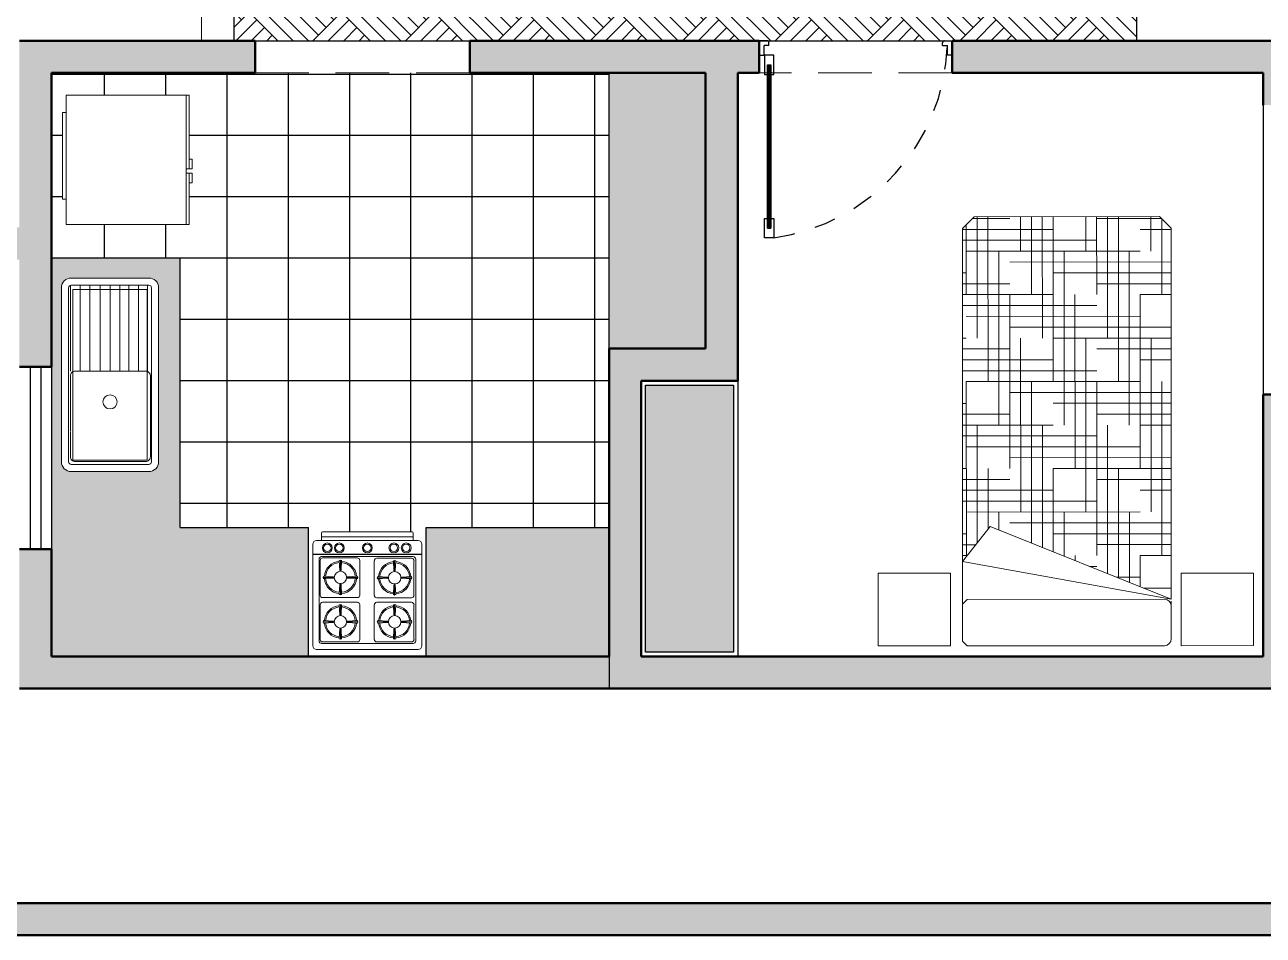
# Model space of a CAD drawing. Header units: millimetres. Extents: x 2999.9 to 3041.9, y 869.6 to 906.3.
# Drawn here: x 3006.79 to 3012.57, y 894.69 to 898.93 of the extents above; entities that cross this region are included whole.
import ezdxf

# ---------------------------------------------------------------- set-up
doc = ezdxf.new("R2010")
doc.units = ezdxf.units.MM
doc.linetypes.add('DASHED2', pattern=[9.525, 6.35, -3.175])
doc.linetypes.add('HIDDEN', pattern=[0.375, 0.25, -0.125])
for name, color, linetype, lineweight in [('0.18', 141, 'Continuous', 18), ('MOBILARIO', 7, 'Continuous', 13), ('mori', 166, 'Continuous', 30), ('MOVI', 7, 'Continuous', 9), ('moviliario', 7, 'Continuous', 18)]:
    doc.layers.add(name, color=color, linetype=linetype, lineweight=lineweight)
for name, color, linetype in [('1 proyeccion', 253, 'DASHED2'), ('1 puerta 0009', 242, 'Continuous'), ('1 puerta 002', 7, 'Continuous'), ('EQUIPO', 7, 'Continuous'), ('puerta madera', 36, 'Continuous')]:
    doc.layers.add(name, color=color, linetype=linetype)

# ---------------------------------------------------------------- blocks, each defined once
blk = doc.blocks.new('A$C1C4119E3')
at = {"layer": '0.18', "color": 7, "linetype": 'ByBlock'}
for p, q in [((0, 0.0531), (0, 0.6731)), ((0, 0.6731), (0.6686, 0.6731)), ((0.1305, 0.6909), (0.5781, 0.6909)), ((0.1305, 0.6754), (0.1305, 0.6909)), ((0.1305, 0.6731), (0.5781, 0.6731)), ((0.5781, 0.6754), (0.5781, 0.6909)), ((0.6686, 0.6731), (0.6686, 0.0531)), ((0.6686, 0.0531), (0, 0.0531)), ((0, 0.0376), (0, 0.0531)), ((0, 0.0531), (0.2657, 0.0531)), ((0, 0.0376), (0.2657, 0.0376)), ((0.2159, 0.0376), (0.2657, 0.0376)), ((0.2159, 0.0221), (0.2159, 0.0376)), ((0.2159, 0.0221), (0.2657, 0.0221)), ((0.2657, 0.0376), (0.2657, 0.0531)), ((0.2657, 0.0221), (0.2657, 0.0376)), ((0.288, 0.0531), (0.6686, 0.0531)), ((0.288, 0.0376), (0.288, 0.0531)), ((0.288, 0.0376), (0.6686, 0.0376)), ((0.288, 0.0376), (0.3377, 0.0376)), ((0.288, 0.0221), (0.288, 0.0376)), ((0.288, 0.0221), (0.3377, 0.0221)), ((0.3377, 0.0221), (0.3377, 0.0376)), ((0.6686, 0.0376), (0.6686, 0.0531))]:
    blk.add_line(p, q, dxfattribs=at)
blk = doc.blocks.new('p .9')
at = {"layer": '1 puerta 0009'}
h = blk.add_hatch(dxfattribs=at)
h.set_pattern_fill('_USER', color=256, scale=0.0049, angle=45, style=0, pattern_type=0)
h.set_pattern_definition([(45, (0, 0), (-0.003464823228, 0.003464823228), [])])
h.paths.add_polyline_path([(1148.9313, 219.5095), (1148.9313, 219.4645), (1148.947, 219.4645), (1148.947, 220.225), (1148.9313, 220.225), (1148.9313, 220.18)])
at = {"layer": '1 proyeccion', "ltscale": 0.005}
blk.add_arc((1149.047, 219.339), 0.9399, 97.90073, 177.83916, dxfattribs=at)
at = {"layer": '1 puerta 002'}
for p, q in [((1148.9313, 220.18), (1148.9313, 220.225)), ((1148.947, 220.225), (1148.9313, 220.225)), ((1148.0853, 219.4195), (1148.1078, 219.4195)), ((1148.0853, 219.352), (1148.0853, 219.4195)), ((1148.1078, 219.4195), (1148.1078, 219.3745)), ((1148.9853, 219.4195), (1148.9628, 219.4195)), ((1148.9628, 219.4195), (1148.9628, 219.3745)), ((1148.9853, 219.352), (1148.9853, 219.4195)), ((1148.1213, 219.352), (1148.0853, 219.352)), ((1148.1303, 219.3745), (1148.1078, 219.3745)), ((1148.1303, 219.3745), (1148.1303, 219.361)), ((1148.9403, 219.3745), (1148.9403, 219.361)), ((1148.9403, 219.3745), (1148.9628, 219.3745)), ((1148.9493, 219.352), (1148.9853, 219.352))]:
    blk.add_line(p, q, dxfattribs=at)
blk.add_lwpolyline([(1148.9313, 219.5095), (1148.9313, 220.18), (1148.9178, 220.18), (1148.9178, 220.27), (1148.9605, 220.27), (1148.9605, 220.18), (1148.947, 220.18)], dxfattribs=at)
blk.add_lwpolyline([(1148.947, 219.4645), (1148.9313, 219.4645), (1148.9313, 219.5095), (1148.9178, 219.5095), (1148.9178, 219.4195), (1148.9605, 219.4195), (1148.9605, 219.5095), (1148.947, 219.5095), (1148.947, 220.18), (1148.947, 220.225)], close=True, dxfattribs=at)
for centre, start, end in [((1148.1213, 219.361), 270, 0), ((1148.9493, 219.361), 180, 270)]:
    blk.add_arc(centre, 0.009, start, end, dxfattribs=at)
blk = doc.blocks.new('jj')
at = {"color": 7, "linetype": 'ByBlock', "lineweight": 0}
for p, q in [((-170.7, 31.7), (-170.7, 400.3)), ((-128.8, 400.3), (-128.8, 31.2)), ((-86.9, 32.4), (-86.9, 400.3)), ((-41.8, 31.2), (-41.8, 400.3)), ((0, 400.3), (0, 31.2)), ((41.8, 400.3), (41.8, 32.4)), ((80.5, 400.3), (80.5, 31.2)), ((122.3, 31.2), (122.3, 400.3)), ((161, 400.3), (161, 31.2))]:
    blk.add_line(p, q, dxfattribs=at)
for points in [[(-209.3, 551.7), (-209.3, 41.6, 0.414214), (-167.6, 0), (167.6, 0, 0.414214), (209.3, 41.6), (209.3, 791.4, 0.414214), (167.6, 833), (-167.6, 833, 0.414214), (-209.3, 791.4), (-209.3, 551.7)], [(-170.7, 657.2), (-170.7, 421.1, 0.414214), (-149.8, 400.3), (153, 400.3, 0.414214), (173.8, 421.1), (173.8, 768.9, 0.414214), (153, 789.8), (-149.8, 789.8, 0.414214), (-170.7, 768.9), (-170.7, 659.9)]]:
    blk.add_lwpolyline(points, format="xyb", dxfattribs=at)
blk.add_lwpolyline([(-178.1, 551.7), (-178.1, 41.6, 0.414214), (-167.6, 31.2), (167.6, 31.2, 0.414214), (178.1, 41.6), (178.1, 791.4, 0.414214), (167.6, 801.8), (-167.6, 801.8, 0.414214), (-178.1, 791.4)], format="xyb", close=True, dxfattribs=at)
blk.add_lwpolyline([(-159.6, 551.7), (-159.6, 49.7), (159.6, 49.7), (159.6, 783.3), (-159.6, 783.3)], close=True, dxfattribs=at)
blk.add_circle((0, 532.8), 30.4, dxfattribs=at)
blk = doc.blocks.new('cocina')
at = {"layer": 'EQUIPO', "color": 7, "lineweight": 0}
for p, q in [((-9.95, 25.21), (-9.95, 23.62)), ((9.95, 24.41), (-9.95, 24.41)), ((9.68, 25.48), (-9.68, 25.48)), ((9.95, 23.62), (9.95, 25.21)), ((-11.81, 0.81), (-11.81, 22.82)), ((-11.01, 23.62), (11.01, 23.62)), ((11.81, 22.82), (11.81, 0.81)), ((11.81, 20.7), (-11.81, 20.7)), ((11.81, 20.57), (-11.81, 20.57)), ((-10.47, 1.88), (-10.47, 19.6)), ((-10.23, 11.81), (-10.23, 19.33)), ((-9.93, 20.13), (9.93, 20.13)), ((-9.69, 19.86), (-2.17, 19.86)), ((-6.1, 19.3), (-5.97, 17.15)), ((-5.83, 19.3), (-5.83, 19.39)), ((-5.83, 19.3), (-5.83, 17.08)), ((-5.57, 19.3), (-5.7, 17.15)), ((-1.64, 11.81), (-1.64, 19.33)), ((1.51, 11.75), (1.51, 19.26)), ((2.05, 19.8), (9.57, 19.8)), ((5.64, 19.24), (5.77, 17.09)), ((5.91, 19.24), (5.91, 19.33)), ((5.91, 19.24), (5.91, 17.02)), ((6.17, 19.24), (6.04, 17.09)), ((10.1, 11.75), (10.1, 19.26)), ((10.47, 19.6), (10.47, 1.88)), ((-9.5, 15.63), (-9.59, 15.63)), ((-9.5, 15.9), (-7.35, 15.77)), ((-9.5, 15.63), (-7.28, 15.63)), ((-9.5, 15.37), (-7.35, 15.5)), ((-6.1, 11.97), (-5.97, 14.12)), ((-5.83, 11.97), (-5.83, 14.19)), ((-5.57, 11.97), (-5.7, 14.12)), ((-2.17, 15.63), (-4.38, 15.63)), ((-2.17, 15.9), (-4.31, 15.77)), ((-2.17, 15.37), (-4.31, 15.5)), ((-2.17, 15.63), (-2.08, 15.63)), ((2.24, 15.57), (2.15, 15.57)), ((2.24, 15.84), (4.39, 15.71)), ((2.24, 15.57), (4.46, 15.57)), ((2.24, 15.3), (4.39, 15.44)), ((5.64, 11.9), (5.77, 14.05)), ((5.91, 11.9), (5.91, 14.12)), ((6.17, 11.9), (6.04, 14.05)), ((9.57, 15.57), (7.35, 15.57)), ((9.57, 15.84), (7.42, 15.71)), ((9.57, 15.3), (7.42, 15.44)), ((9.57, 15.57), (9.66, 15.57)), ((-9.69, 11.27), (-2.17, 11.27)), ((-5.83, 11.97), (-5.83, 11.88)), ((2.05, 11.21), (9.57, 11.21)), ((5.91, 11.9), (5.91, 11.81)), ((-10.23, 2.2), (-10.23, 9.71)), ((-9.69, 10.25), (-2.17, 10.25)), ((-6.1, 9.69), (-5.97, 7.54)), ((-5.83, 9.69), (-5.83, 9.78)), ((-5.83, 9.69), (-5.83, 7.47)), ((-5.57, 9.69), (-5.7, 7.54)), ((-1.64, 2.2), (-1.64, 9.71)), ((1.51, 2.2), (1.51, 9.71)), ((2.05, 10.25), (9.57, 10.25)), ((5.64, 9.69), (5.77, 7.54)), ((5.91, 9.69), (5.91, 9.78)), ((5.91, 9.69), (5.91, 7.47)), ((6.17, 9.69), (6.04, 7.54)), ((10.1, 2.2), (10.1, 9.71)), ((-9.5, 6.02), (-9.59, 6.02)), ((-9.5, 6.29), (-7.35, 6.15)), ((-9.5, 6.02), (-7.28, 6.02)), ((-9.5, 5.75), (-7.35, 5.89)), ((-2.17, 6.02), (-4.38, 6.02)), ((-2.17, 6.29), (-4.31, 6.15)), ((-2.17, 5.75), (-4.31, 5.89)), ((-2.17, 6.02), (-2.08, 6.02)), ((2.24, 6.02), (2.15, 6.02)), ((2.24, 6.29), (4.39, 6.15)), ((2.24, 6.02), (4.46, 6.02)), ((2.24, 5.75), (4.39, 5.89)), ((9.57, 6.02), (7.35, 6.02)), ((9.57, 6.29), (7.42, 6.15)), ((9.57, 5.75), (7.42, 5.89)), ((9.57, 6.02), (9.66, 6.02)), ((-6.1, 2.35), (-5.97, 4.5)), ((-5.83, 2.35), (-5.83, 4.57)), ((-5.57, 2.35), (-5.7, 4.5)), ((5.64, 2.35), (5.77, 4.5)), ((5.91, 2.35), (5.91, 4.57)), ((6.17, 2.35), (6.04, 4.5)), ((11.01, 0), (-11.01, 0)), ((9.93, 1.34), (-9.93, 1.34)), ((-9.69, 1.66), (-2.17, 1.66)), ((-5.83, 2.35), (-5.83, 2.26)), ((2.05, 1.66), (9.57, 1.66)), ((5.91, 2.35), (5.91, 2.26))]:
    blk.add_line(p, q, dxfattribs=at)
for centre, radius in [((-8.67, 22.03), 1.07), ((-8.67, 22.03), 0.805), ((-6.07, 22.03), 1.07), ((-6.07, 22.03), 0.805), ((0, 22.03), 1.07), ((0, 22.03), 0.805), ((5.75, 22.03), 1.07), ((5.75, 22.03), 0.805), ((8.42, 22.03), 1.07), ((8.42, 22.03), 0.805), ((-5.83, 15.63), 1.34), ((5.91, 15.57), 1.34), ((-5.83, 6.02), 1.34), ((5.91, 6.02), 1.34)]:
    blk.add_circle(centre, radius, dxfattribs=at)
for centre, radius, start, end in [((-9.68, 25.21), 0.268, 90, 180), ((9.68, 25.21), 0.268, 0, 90), ((-11.01, 22.82), 0.805, 90, 180), ((11.01, 22.82), 0.805, 0, 90), ((-9.93, 19.6), 0.537, 90, 180), ((-9.69, 19.33), 0.537, 90, 180), ((-5.83, 15.63), 3.49, 94.2199, 175.7801), ((-5.83, 15.63), 3.22, 94.2736, 175.7264), ((-5.83, 18.95), 0.439, 52.346, 127.654), ((-5.83, 15.63), 3.22, 4.2736, 85.7264), ((-5.83, 15.63), 3.49, 4.2199, 85.7801), ((-2.17, 19.33), 0.537, 0, 90), ((2.05, 19.26), 0.537, 90, 180), ((5.91, 15.57), 3.49, 94.2199, 175.7801), ((5.91, 15.57), 3.22, 94.2736, 175.7264), ((5.91, 18.89), 0.439, 52.346, 127.654), ((5.91, 15.57), 3.22, 4.2736, 85.7264), ((5.91, 15.57), 3.49, 4.2199, 85.7801), ((9.57, 19.26), 0.537, 0, 90), ((9.93, 19.6), 0.537, 0, 90), ((-5.83, 17.25), 0.164, 214.85, 325.15), ((5.91, 17.18), 0.164, 214.85, 325.15), ((-9.15, 15.63), 0.439, 142.346, 217.654), ((-5.83, 15.63), 3.49, 184.2199, 265.7801), ((-5.83, 15.63), 3.22, 184.2736, 265.7264), ((-7.45, 15.63), 0.164, 304.85, 55.15), ((-5.83, 14.02), 0.164, 34.85, 145.15), ((-5.83, 15.63), 3.22, 274.2736, 355.7264), ((-5.83, 15.63), 3.49, 274.2199, 355.7801), ((-4.22, 15.63), 0.164, 124.85, 235.15), ((-2.51, 15.63), 0.439, 322.346, 37.654), ((2.59, 15.57), 0.439, 142.346, 217.654), ((5.91, 15.57), 3.49, 184.2199, 265.7801), ((5.91, 15.57), 3.22, 184.2736, 265.7264), ((4.29, 15.57), 0.164, 304.85, 55.15), ((5.91, 13.96), 0.164, 34.85, 145.15), ((5.91, 15.57), 3.22, 274.2736, 355.7264), ((5.91, 15.57), 3.49, 274.2199, 355.7801), ((7.52, 15.57), 0.164, 124.85, 235.15), ((9.22, 15.57), 0.439, 322.346, 37.654), ((-9.69, 11.81), 0.537, 180, 270), ((-5.83, 12.32), 0.439, 232.346, 307.654), ((-2.17, 11.81), 0.537, 270, 0), ((2.05, 11.75), 0.537, 180, 270), ((5.91, 12.25), 0.439, 232.346, 307.654), ((9.57, 11.75), 0.537, 270, 0), ((-9.69, 9.71), 0.537, 90, 180), ((-5.83, 6.02), 3.49, 94.2199, 175.7801), ((-5.83, 6.02), 3.22, 94.2736, 175.7264), ((-5.83, 9.34), 0.439, 52.346, 127.654), ((-5.83, 6.02), 3.22, 4.2736, 85.7264), ((-5.83, 6.02), 3.49, 4.2199, 85.7801), ((-2.17, 9.71), 0.537, 0, 90), ((2.05, 9.71), 0.537, 90, 180), ((5.91, 6.02), 3.49, 94.2199, 175.7801), ((5.91, 6.02), 3.22, 94.2736, 175.7264), ((5.91, 9.34), 0.439, 52.346, 127.654), ((5.91, 6.02), 3.22, 4.2736, 85.7264), ((5.91, 6.02), 3.49, 4.2199, 85.7801), ((9.57, 9.71), 0.537, 0, 90), ((-9.15, 6.02), 0.439, 142.346, 217.654), ((-5.83, 6.02), 3.49, 184.2199, 265.7801), ((-5.83, 6.02), 3.22, 184.2736, 265.7264), ((-7.45, 6.02), 0.164, 304.85, 55.15), ((-5.83, 7.63), 0.164, 214.85, 325.15), ((-5.83, 6.02), 3.22, 274.2736, 355.7264), ((-5.83, 6.02), 3.49, 274.2199, 355.7801), ((-4.22, 6.02), 0.164, 124.85, 235.15), ((-2.51, 6.02), 0.439, 322.346, 37.654), ((2.59, 6.02), 0.439, 142.346, 217.654), ((5.91, 6.02), 3.49, 184.2199, 265.7801), ((5.91, 6.02), 3.22, 184.2736, 265.7264), ((4.29, 6.02), 0.164, 304.85, 55.15), ((5.91, 7.63), 0.164, 214.85, 325.15), ((5.91, 6.02), 3.22, 274.2736, 355.7264), ((5.91, 6.02), 3.49, 274.2199, 355.7801), ((7.52, 6.02), 0.164, 124.85, 235.15), ((9.22, 6.02), 0.439, 322.346, 37.654), ((-5.83, 4.41), 0.164, 34.85, 145.15), ((5.91, 4.41), 0.164, 34.85, 145.15), ((-11.01, 0.81), 0.805, 180, 270), ((-9.93, 1.88), 0.537, 180, 270), ((-9.69, 2.2), 0.537, 180, 270), ((-5.83, 2.7), 0.439, 232.346, 307.654), ((-2.17, 2.2), 0.537, 270, 0), ((2.05, 2.2), 0.537, 180, 270), ((5.91, 2.7), 0.439, 232.346, 307.654), ((9.57, 2.2), 0.537, 270, 0), ((9.93, 1.88), 0.537, 270, 0), ((11.01, 0.81), 0.805, 270, 0)]:
    blk.add_arc(centre, radius, start, end, dxfattribs=at)
blk = doc.blocks.new('A$C09D155B0')
at = {"layer": 'MOVI', "color": 255}
for p, q in [((0, 1.7459), (0, 1.6115)), ((0.8441, 1.7746), (0.0286, 1.7746)), ((0.8633, 1.7554), (0.8441, 1.7746)), ((0.8633, 1.7554), (0.8633, 1.6019)), ((0, 1.6115), (0, 1.5899)), ((0.8441, 1.5827), (0.8633, 1.6019)), ((0.8633, 1.6019), (0.8633, 1.4265)), ((0, 1.5827), (0.7492, 1.2808)), ((0, 0.048), (0, 1.5827)), ((0, 1.5827), (0.8633, 1.4265)), ((0.0036, 1.5813), (0, 1.5813)), ((0.8441, 1.5827), (0.0288, 1.5827)), ((0.1152, 1.5363), (0, 1.5363)), ((0.1283, 1.4014), (0.1283, 1.531)), ((0.2267, 1.4914), (0.1283, 1.4914)), ((0.1733, 1.2216), (0.1733, 1.5129)), ((0.2183, 1.0417), (0.2183, 1.4948)), ((0.2632, 0.8619), (0.2632, 1.4766)), ((0.3383, 1.4464), (0.3082, 1.4464)), ((0.1283, 1.4014), (0, 1.4014)), ((0.0384, 0.682), (0.0384, 1.4014)), ((0.3082, 0.682), (0.3082, 1.4014)), ((0.3981, 1.4014), (0.3981, 1.4223)), ((0.4431, 1.2216), (0.4431, 1.4042)), ((0.488, 1.0417), (0.488, 1.386)), ((0.7492, 1.2808), (0.8633, 1.4265)), ((0.8633, 1.4014), (0.8437, 1.4014)), ((0.8478, 0.682), (0.8478, 1.4014)), ((0.8633, 1.4265), (0.8633, 0.048)), ((0.3082, 1.3565), (0, 1.3565)), ((0.533, 0.8619), (0.533, 1.3679)), ((0.578, 0.682), (0.578, 1.3498)), ((0.8028, 0.8619), (0.8028, 1.3492)), ((0.8633, 1.3565), (0.8084, 1.3565)), ((0.488, 1.3115), (0, 1.3115)), ((0.7129, 1.2216), (0.7129, 1.2954)), ((0.7578, 1.0417), (0.7578, 1.2918)), ((0.8633, 1.3115), (0.8478, 1.3115)), ((0.6679, 1.2665), (0, 1.2665)), ((0.0834, 0.5021), (0.0834, 1.2216)), ((0.8478, 1.2216), (0.1283, 1.2216)), ((0.3531, 0.5021), (0.3531, 1.2216)), ((0.6229, 0.5021), (0.6229, 1.2216)), ((0.1283, 1.1316), (0, 1.1316)), ((0.8633, 1.1766), (0.3082, 1.1766)), ((0.8633, 1.1316), (0.488, 1.1316)), ((0.3082, 1.0867), (0, 1.0867)), ((0.8633, 1.0867), (0.6679, 1.0867)), ((0.488, 1.0417), (0, 1.0417)), ((0.1283, 0.3223), (0.1283, 1.0417)), ((0.3981, 0.3223), (0.3981, 1.0417)), ((0.6679, 0.3223), (0.6679, 1.0417)), ((0.8633, 1.0417), (0.8478, 1.0417)), ((0.6679, 0.9968), (0, 0.9968)), ((0.8478, 0.9518), (0.1283, 0.9518)), ((0.8633, 0.9068), (0.3082, 0.9068)), ((0.1283, 0.8619), (0, 0.8619)), ((0.1733, 0.1424), (0.1733, 0.8619)), ((0.4431, 0.1424), (0.4431, 0.8619)), ((0.8633, 0.8619), (0.488, 0.8619)), ((0.7129, 0.1424), (0.7129, 0.8619)), ((0.3082, 0.8169), (0, 0.8169)), ((0.488, 0.7719), (0, 0.7719)), ((0.8633, 0.8169), (0.6679, 0.8169)), ((0.8633, 0.7719), (0.8478, 0.7719)), ((0.6679, 0.727), (0, 0.727)), ((0.8478, 0.682), (0.1283, 0.682)), ((0.2183, 0), (0.2183, 0.682)), ((0.488, 0), (0.488, 0.682)), ((0.7578, 0), (0.7578, 0.682)), ((0.8633, 0.637), (0.3082, 0.637)), ((0.1283, 0.5921), (0, 0.5921)), ((0.8633, 0.5921), (0.488, 0.5921)), ((0.3082, 0.5471), (0, 0.5471)), ((0.8633, 0.5471), (0.6679, 0.5471)), ((0.488, 0.5021), (0, 0.5021)), ((0.2632, 0), (0.2632, 0.5021)), ((0.533, 0), (0.533, 0.5021)), ((0.8028, 0), (0.8028, 0.5021)), ((0.8633, 0.5021), (0.8478, 0.5021)), ((0.6679, 0.4572), (0, 0.4572)), ((0.8478, 0.4122), (0.1283, 0.4122)), ((0.8633, 0.3673), (0.3082, 0.3673)), ((0.1283, 0.3223), (0, 0.3223)), ((0.0384, 0.0096), (0.0384, 0.3223)), ((0.3082, 0), (0.3082, 0.3223)), ((0.8633, 0.3223), (0.488, 0.3223)), ((0.578, 0), (0.578, 0.3223)), ((0.8478, 0.0324), (0.8478, 0.3223)), ((0.3082, 0.2773), (0, 0.2773)), ((0.8633, 0.2773), (0.6679, 0.2773)), ((0.488, 0.2324), (0, 0.2324)), ((0.8633, 0.2324), (0.8478, 0.2324)), ((0.6679, 0.1874), (0, 0.1874)), ((0.0834, 0), (0.0834, 0.1424)), ((0.8478, 0.1424), (0.1283, 0.1424)), ((0.3531, 0), (0.3531, 0.1424)), ((0.6229, 0), (0.6229, 0.1424)), ((0.1283, 0.0525), (0, 0.0525)), ((0.8633, 0.0975), (0.3082, 0.0975)), ((0.8633, 0.0525), (0.488, 0.0525)), ((0.048, 0), (0, 0.048)), ((0.3082, 0.0075), (0.0404, 0.0075)), ((0.8229, 0.0075), (0.6679, 0.0075)), ((0.8633, 0.048), (0.8153, 0)), ((0.8153, 0), (0.048, 0))]:
    blk.add_line(p, q, dxfattribs=at)
for points in [[(-0.0406, 1.7746), (-0.3406, 1.7746), (-0.3406, 1.4746), (-0.0406, 1.4746)], [(0.9133, 1.7746), (1.2133, 1.7746), (1.2133, 1.4746), (0.9133, 1.4746)]]:
    blk.add_lwpolyline(points, close=True, dxfattribs=at)
for centre, start, end in [((0.0288, 1.7458), 90.3714, 179.8873), ((0.0288, 1.6115), 180, 270)]:
    blk.add_arc(centre, 0.0288, start, end, dxfattribs=at)

msp = doc.modelspace()

# ---------------------------------------------------------------- hatches: boundary and pattern name
h = msp.add_hatch(color=256)
h.dxf.hatch_style = 1
h.paths.add_polyline_path([(3011.2297, 900.1078), (3009.4192, 900.1078), (3009.4192, 901.0882), (3009.2692, 901.0882), (3009.2692, 900.1078), (3007.7688, 900.1078), (3007.7688, 901.1382), (3007.6188, 901.1382), (3007.6188, 899.8146), (3007.7688, 899.8146), (3007.7688, 899.9578), (3011.2297, 899.9583)], flags=17)
h.paths.add_polyline_path([(3009.5192, 901.2382), (3009.4192, 901.2382), (3009.4192, 901.8882), (3009.2692, 901.8882), (3009.2692, 901.0882), (3009.4192, 901.0882), (3009.5192, 901.0882)], flags=17)
h.paths.add_polyline_path([(3010.3692, 901.2882), (3010.2192, 901.2882), (3010.2192, 901.2382), (3010.1192, 901.2382), (3010.1192, 901.0882), (3010.3692, 901.0882)], flags=17)
h.paths.add_polyline_path([(3010.1192, 901.2382), (3009.5192, 901.2382), (3009.5192, 901.1882), (3010.1192, 901.1882)], flags=17)
h.paths.add_polyline_path([(3010.1192, 901.1382), (3009.5192, 901.1382), (3009.5192, 901.0882), (3010.1192, 901.0882)], flags=17)
h.paths.add_polyline_path([(3010.2692, 901.8382), (3010.2192, 901.8382), (3010.2192, 901.2882), (3010.2692, 901.2882)], flags=17)
h.paths.add_polyline_path([(3010.3692, 901.8382), (3010.3192, 901.8382), (3010.3192, 901.2882), (3010.3692, 901.2882)], flags=17)
h.paths.add_polyline_path([(3012.1297, 902.0382), (3003.8192, 902.0382), (3003.8192, 901.8882), (3007.6188, 901.8882), (3007.6188, 901.8382), (3007.7688, 901.8382), (3007.7688, 901.8882), (3009.2692, 901.8882), (3009.4192, 901.8882), (3010.2192, 901.8882), (3010.2192, 901.8382), (3010.2692, 901.8382), (3010.3692, 901.8382), (3010.3692, 901.8882), (3011.9797, 901.8882), (3011.9797, 900.1078), (3011.9297, 900.1078), (3011.9297, 899.9579), (3011.9797, 899.9579), (3011.9797, 899.8146), (3012.5297, 899.8146), (3012.5297, 899.9579), (3012.1297, 899.9579), (3012.1297, 901.8882)])
h.paths.add_polyline_path([(3006.9192, 898.7078), (3007.8688, 898.7078), (3007.8688, 898.8578), (3006.7692, 898.8578), (3006.7692, 897.9875), (3003.9692, 897.9875), (3003.8192, 897.9875), (3003.8192, 897.8375), (3006.7692, 897.8375), (3006.7692, 897.3375), (3006.9192, 897.3375)])
h.paths.add_polyline_path([(3006.9192, 896.4882), (3006.7692, 896.4882), (3006.7692, 895.8382), (3009.5192, 895.8382), (3009.5192, 895.9882), (3006.9192, 895.9882)])
h = msp.add_hatch()
h.set_pattern_fill('AR-PARQ1', color=251, scale=0.001, angle=45)
h.set_pattern_definition([(135, (947.19445, -205.14946), (-0.431052294, 3e-17), [0.3048, -0.3048]), (135, (947.23037, -205.11354), (-0.431052294, 3e-17), [0.3048, -0.3048]), (135, (947.2663, -205.07762), (-0.431052294, 3e-17), [0.3048, -0.3048]), (135, (947.3022, -205.0417), (-0.431052294, 3e-17), [0.3048, -0.3048]), (135, (947.33813, -205.00578), (-0.431052294, 3e-17), [0.3048, -0.3048]), (135, (947.37405, -204.96986), (-0.431052294, 3e-17), [0.3048, -0.3048]), (135, (947.40998, -204.93394), (-0.431052294, 3e-17), [0.3048, -0.3048]), (45, (946.97892, -204.93394), (0.431052294, -3e-17), [0.3048, -0.3048]), (45, (946.943, -204.898), (0.431052294, -3e-17), [0.3048, -0.3048]), (45, (946.90708, -204.8621), (0.431052294, -3e-17), [0.3048, -0.3048]), (45, (946.87116, -204.82617), (0.431052294, -3e-17), [0.3048, -0.3048]), (45, (946.83524, -204.79025), (0.431052294, -3e-17), [0.3048, -0.3048]), (45, (946.79932, -204.75433), (0.431052294, -3e-17), [0.3048, -0.3048]), (45, (946.7634, -204.7184), (0.431052294, -3e-17), [0.3048, -0.3048])])
h.paths.add_polyline_path([(3007.7688, 898.8578), (3011.9797, 898.8578), (3011.9797, 899.9579), (3007.7688, 899.9579)])
h = msp.add_hatch(color=256)
h.dxf.hatch_style = 1
h.paths.add_polyline_path([(3015.1192, 895.9882), (3012.7192, 895.9882), (3012.7192, 897.2085), (3012.5692, 897.2085), (3012.5692, 896.0015), (3012.5692, 895.9882), (3009.6692, 895.9882), (3009.6692, 897.273), (3010.1192, 897.273), (3010.1192, 898.7078), (3010.2192, 898.7078), (3010.2192, 898.8578), (3008.8688, 898.8578), (3008.8688, 898.7078), (3009.9692, 898.7078), (3009.9692, 897.423), (3009.5192, 897.423), (3009.5192, 895.9882), (3009.5192, 895.8382), (3015.1192, 895.8382)])
h.paths.add_polyline_path([(3012.7192, 898.8578), (3011.1192, 898.8578), (3011.1192, 898.7078), (3012.5692, 898.7078), (3012.5692, 898.5578), (3012.7192, 898.5578)])
h = msp.add_hatch()
h.set_pattern_fill('NET', color=251, scale=0.09)
h.set_pattern_definition([(0, (947.19445, -205.14946), (0, 0.28575), []), (90, (947.19445, -205.14946), (-0.28575, 2e-17), [])])
h.paths.add_polyline_path([(3009.5192, 898.7078), (3008.8688, 898.7078), (3007.8688, 898.7078), (3006.9192, 898.7078), (3006.9192, 897.8455), (3007.5192, 897.8455), (3007.5192, 896.5882), (3008.1174, 896.5882), (3008.1374, 896.5108, -0.414214), (3008.1547, 896.5281), (3008.1774, 896.5281), (3008.1774, 896.5682), (3008.6059, 896.5682), (3008.6059, 896.5281), (3008.6286, 896.5281, -0.414214), (3008.6459, 896.5108), (3008.6659, 896.5882), (3009.5192, 896.5882), (3009.5192, 897.423)])
h.paths.add_polyline_path([(3007.5603, 898.0011), (3007.5463, 898.0011), (3006.9867, 898.0011), (3006.9867, 898.1189), (3006.9707, 898.1189), (3006.9707, 898.5228), (3006.9867, 898.5228), (3006.9867, 898.6045), (3007.5463, 898.6045), (3007.5603, 898.6045), (3007.5603, 898.3059), (3007.5742, 898.3059), (3007.5742, 898.261), (3007.5603, 898.261), (3007.5463, 898.261), (3007.5463, 898.2409), (3007.5603, 898.2409), (3007.5742, 898.2409), (3007.5742, 898.196), (3007.5603, 898.196)], flags=16)
h = msp.add_hatch(color=256)
h.dxf.hatch_style = 1
h.set_gradient(color1=(127, 63, 0), color2=(143, 71, 0), one_color=1, tint=0.28, name='CYLINDER')
h.paths.add_polyline_path([(3009.5192, 897.423), (3009.9692, 897.423), (3009.9692, 898.7078), (3009.5192, 898.7078)])
h = msp.add_hatch(color=256)
h.dxf.hatch_style = 1
h.set_gradient(color1=(127, 63, 0), color2=(143, 71, 0), one_color=1, tint=0.28, name='CYLINDER')
h.paths.add_polyline_path([(3008.6659, 895.9882), (3009.5192, 895.9882), (3009.5192, 896.5882), (3008.6659, 896.5882)])
h.paths.add_polyline_path([(3008.1174, 895.9882), (3008.1174, 896.5882), (3007.5192, 896.5882), (3007.5192, 897.8455), (3006.9192, 897.8455), (3006.9192, 897.3375), (3006.9192, 896.4882), (3006.9192, 895.9882)])
h.paths.add_polyline_path([(3007.3734, 896.8494), (3007.0101, 896.8494, -0.414214), (3006.965, 896.8945), (3006.965, 897.1541), (3006.965, 897.7068, -0.414214), (3007.0101, 897.7519), (3007.3734, 897.7519, -0.414214), (3007.4185, 897.7068), (3007.4185, 896.8945, -0.414214)], flags=16)
h.paths.add_polyline_path([(3007.3734, 896.8832), (3007.0101, 896.8832, -0.414214), (3006.9988, 896.8945), (3006.9988, 897.1541), (3006.9988, 897.7068, -0.414214), (3007.0101, 897.718), (3007.3734, 897.718, -0.414214), (3007.3846, 897.7068), (3007.3846, 896.8945, -0.414214)], flags=0)
h.paths.add_polyline_path([(3007.3575, 896.8963), (3007.0294, 896.8963, -0.414214), (3007.0068, 896.9188), (3007.0068, 897.0369), (3007.0068, 897.2956, -0.27807), (3007.0189, 897.3156), (3007.0189, 897.698), (3007.3662, 897.698), (3007.3662, 897.3165, -0.303131), (3007.3801, 897.2956), (3007.3801, 896.9188, -0.414214)], flags=0)
h.paths.add_polyline_path([(3007.1588, 897.1747, -1), (3007.2246, 897.1747, -1)], flags=0)
h = msp.add_hatch(color=256)
h.dxf.hatch_style = 1
h.set_gradient(color1=(127, 63, 0), color2=(143, 71, 0), one_color=1, tint=0.28, name='CYLINDER')
h.paths.add_polyline_path([(3010.0992, 897.253), (3009.6892, 897.253), (3009.6892, 896.0082), (3010.0992, 896.0082)])
h = msp.add_hatch(color=256)
h.dxf.hatch_style = 1
h.paths.add_polyline_path([(3024.4192, 894.8382), (3003.8192, 894.8382), (3003.8192, 894.6882), (3024.4192, 894.6882)])

# ---------------------------------------------------------------- linework, layer by layer
at = {"color": 253, "linetype": 'HIDDEN', "lineweight": 0}
for p, q in [((3007.6188, 899.8146), (3007.6188, 898.8578)), ((3010.2192, 898.8578), (3011.1192, 898.8578)), ((3007.8688, 898.7078), (3008.8688, 898.7078)), ((3011.1192, 898.7078), (3010.2192, 898.7078))]:
    msp.add_line(p, q, dxfattribs=at)
for p, q in [((3007.7688, 899.8146), (3007.7688, 898.8578)), ((3007.8688, 898.8578), (3008.8688, 898.8578)), ((3009.5192, 897.423), (3009.5192, 898.7078)), ((3006.9192, 897.8455), (3007.5192, 897.8455)), ((3007.5192, 896.5882), (3007.5192, 897.8455)), ((3007.5192, 896.5882), (3008.1174, 896.5882)), ((3008.1174, 895.9882), (3008.1174, 896.5882)), ((3008.6659, 896.5882), (3009.5192, 896.5882)), ((3008.6659, 895.9882), (3008.6659, 896.5882)), ((3009.5192, 895.9882), (3009.5192, 895.8382))]:
    msp.add_line(p, q)
at = {"color": 41, "lineweight": 30}
for p, q in [((3012.5692, 898.5578), (3012.5692, 897.2085)), ((3006.9192, 897.3375), (3006.9192, 896.4882))]:
    msp.add_line(p, q, dxfattribs=at)
at = {"color": 4}
for p, q in [((3006.8192, 897.3375), (3006.8192, 896.4882)), ((3006.8692, 897.3375), (3006.8692, 896.4882))]:
    msp.add_line(p, q, dxfattribs=at)
for points in [[(3007.7688, 898.8578), (3011.9797, 898.8578), (3011.9797, 899.9579), (3007.7688, 899.9579)], [(3009.6692, 897.273), (3010.1192, 897.273), (3010.1192, 895.9882), (3009.6692, 895.9882)], [(3009.6892, 897.253), (3010.0992, 897.253), (3010.0992, 896.0082), (3009.6892, 896.0082)]]:
    msp.add_lwpolyline(points, close=True)
at = {"layer": 'mori', "color": 152, "lineweight": 50}
for p, q in [((3006.7692, 898.8578), (3007.8688, 898.8578)), ((3007.8688, 898.7078), (3007.8688, 898.8578)), ((3008.8688, 898.8578), (3010.2192, 898.8578)), ((3008.8688, 898.8578), (3008.8688, 898.7078)), ((3010.2192, 898.7078), (3010.2192, 898.8578)), ((3011.1192, 898.8578), (3012.7192, 898.8578)), ((3011.1192, 898.8578), (3011.1192, 898.7078)), ((3006.9192, 898.7078), (3006.9192, 897.3375)), ((3006.9192, 898.7078), (3007.8688, 898.7078)), ((3008.8688, 898.7078), (3009.9692, 898.7078)), ((3009.9692, 898.7078), (3009.9692, 897.423)), ((3010.1192, 898.7078), (3010.2192, 898.7078)), ((3010.1192, 898.7078), (3010.1192, 897.273)), ((3011.1192, 898.7078), (3012.5692, 898.7078)), ((3012.5692, 898.7078), (3012.5692, 898.5578)), ((3009.5192, 895.9882), (3009.5192, 897.423)), ((3009.5192, 897.423), (3009.9692, 897.423)), ((3006.7692, 897.3375), (3006.9192, 897.3375)), ((3009.6692, 897.273), (3009.6692, 895.9882)), ((3009.6692, 897.273), (3010.1192, 897.273)), ((3012.5692, 897.2085), (3012.5692, 895.9882)), ((3012.5692, 897.2085), (3012.5692, 896.0015)), ((3012.5692, 897.2085), (3012.5692, 896.0015)), ((3012.5692, 897.2085), (3012.7192, 897.2085)), ((3006.9192, 896.4882), (3006.7692, 896.4882)), ((3006.9192, 895.9882), (3006.9192, 896.4882)), ((3009.5192, 895.9882), (3006.9192, 895.9882)), ((3012.5692, 895.9882), (3009.6692, 895.9882)), ((3018.1192, 895.8382), (3006.7692, 895.8382)), ((3003.8192, 894.8382), (3024.4192, 894.8382)), ((3010.0192, 894.8404), (3010.0192, 894.8382)), ((3038.7192, 894.6882), (3003.8192, 894.6882))]:
    msp.add_line(p, q, dxfattribs=at)

# ---------------------------------------------------------------- block references
at = {"layer": '0.18', "xscale": 0.9025, "yscale": 0.9025, "zscale": 0.9025, "rotation": 89.99999999999999}
msp.add_blockref('A$C1C4119E3', (3007.5942, 898.0011), dxfattribs=at)
at = {"layer": 'MOBILARIO', "xscale": 1.127026958494753, "yscale": 1.127026958494753, "zscale": 1.127026958494753, "rotation": 180.0199614003945}
msp.add_blockref('A$C09D155B0', (3012.1398, 898.038), dxfattribs=at)
at = {"layer": 'moviliario', "xscale": -0.0010833740234375, "yscale": 0.0010833740234375, "zscale": 0.0010833740234375, "rotation": 180}
msp.add_blockref('jj', (3007.1917, 897.7519), dxfattribs=at)
at = {"layer": 'moviliario', "xscale": 0.02152809500694275, "yscale": 0.02152809500694275, "zscale": 0.02152809500694275}
msp.add_blockref('cocina', (3008.3917, 896.0196), dxfattribs=at)
at = {"layer": 'puerta madera', "rotation": 180}
msp.add_blockref('p .9', (4159.2045, 1118.2098), dxfattribs=at)

doc.saveas('drawing.dxf')
